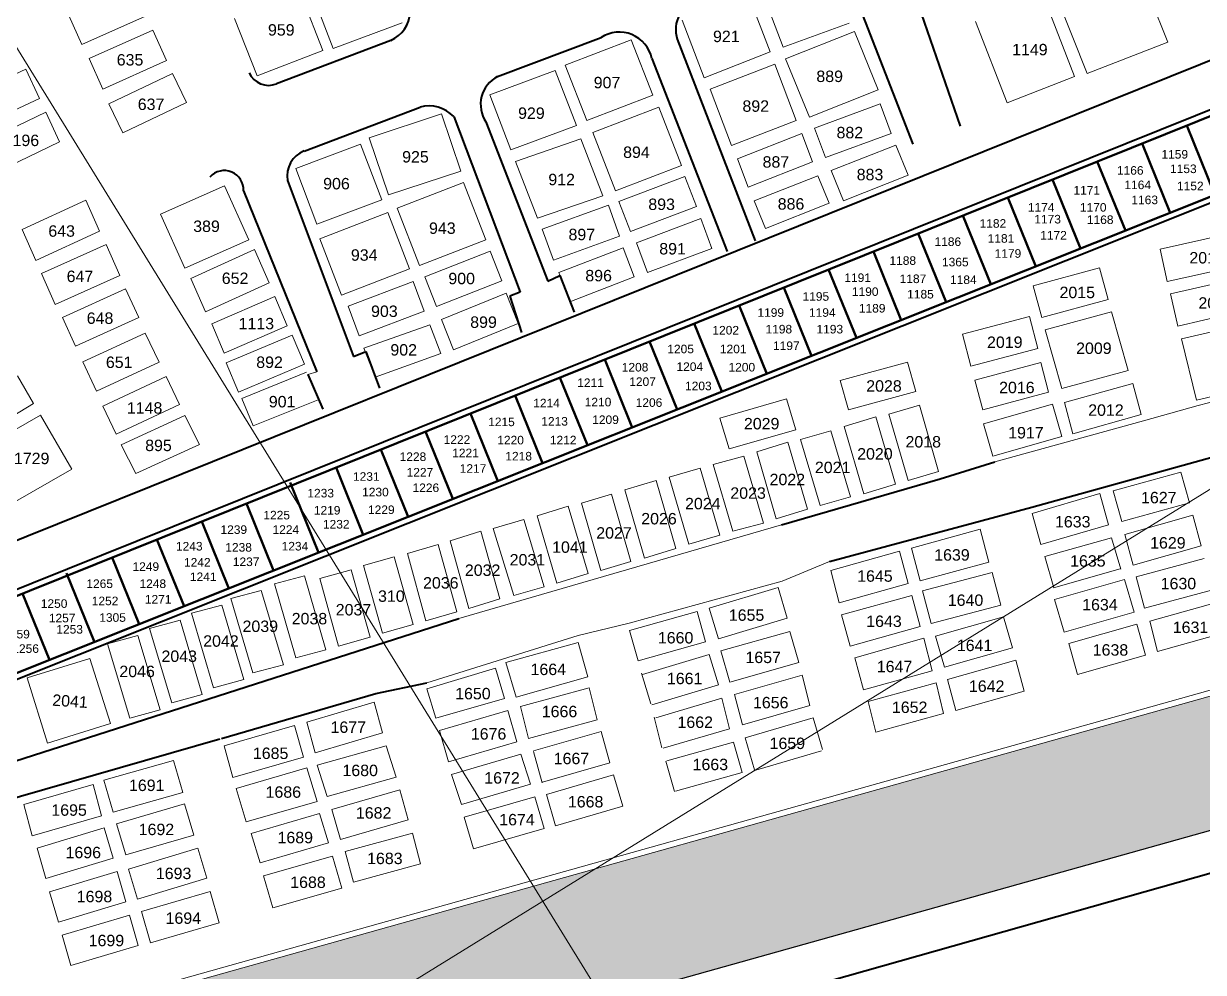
# Model space of a CAD drawing. Header units: inches. Extents: x 0 to 420, y 0 to 297.
# Drawn here: x 178.7 to 220.01, y 99.75 to 132.96 of the extents above; entities that cross this region are included whole.
import ezdxf

# ---------------------------------------------------------------- set-up
doc = ezdxf.new("R2010")
doc.units = ezdxf.units.IN
doc.header["$LTSCALE"] = 2.5
doc.header["$MEASUREMENT"] = 0
doc.layers.get('0').update_dxf_attribs({"lineweight": 0})
for name, color, linetype, lineweight in [('MALHA_COORDENADA4', 10, 'Continuous', 0), ('PEN 01', 1, 'Continuous', 9), ('PEN 03', 3, 'Continuous', 30), ('PEN 04', 4, 'Continuous', 40), ('PEN 05', 5, 'Continuous', 50)]:
    doc.layers.add(name, color=color, linetype=linetype, lineweight=lineweight)
doc.styles.get("Standard").update_dxf_attribs({"font": 'arial.ttf'})

msp = doc.modelspace()

# ---------------------------------------------------------------- hatches: boundary and pattern name
at = {"layer": 'PEN 03'}
h = msp.add_hatch(dxfattribs=at)
h.set_pattern_fill('GRASS', color=256, angle=-58.3307, style=0, pattern_type=2)
h.set_pattern_definition([(31.6693, (239.42994, 128.5002), (0.230571, 0.9730555), [0.1875, -1.226714]), (346.6693, (239.4299, 128.5002), (0.230571, 0.973056), [0.1875, -1.226714, 0.1875, -0.8125]), (76.6693, (239.4299, 128.5002), (-0.973056, 0.230571), [0.1875, -1.226714, 0.1875, -0.8125, 0.1875, -0.8125])])
h.paths.add_polyline_path([(165.497, 94.062), (164.38, 92.025), (166.221, 89.606), (244.268, 111.444), (242.72, 115.735)])

# ---------------------------------------------------------------- linework, layer by layer
for p, q in [((217.588, 135.284, 1.378), (218.762, 132.316, 1.245)), ((188.396, 134.032, 1.693), (189.18, 132.023, 1.46)), ((188.734, 134.206, 1.68), (189.534, 132.093, 1.483)), ((204.067, 133.997, 1.343), (204.842, 131.972, 1.239)), ((205.298, 132.144, 1.252), (204.533, 134.128, 1.396)), ((215.499, 131.112, 1.07), (214.396, 133.954, 1.24)), ((214.763, 134.185, 1.289), (215.937, 131.217, 1.156)), ((180.735, 132.233, 1.593), (180.274, 133.248, 1.609)), ((180.735, 132.233, 1.593), (182.968, 133.225, 1.689)), ((186.086, 133.148, 1.661), (186.871, 131.139, 1.428)), ((201.758, 133.089, 1.359), (202.533, 131.064, 1.255)), ((213.135, 130.196, 1.047), (212.032, 133.039, 1.217)), ((183.226, 132.737, 1.649), (180.99, 131.739, 1.562)), ((183.226, 132.737, 1.649), (183.7, 131.671, 1.561)), ((191.947, 132.995, 1.517), (189.534, 132.093, 1.483)), ((207.607, 132.979, 1.272), (205.298, 132.144, 1.252)), ((207.788, 132.685, 1.285), (205.381, 131.729, 1.262)), ((208.621, 130.644, 1.121), (207.788, 132.685, 1.285)), ((199.969, 132.394, 1.301), (197.658, 131.504, 1.367)), ((199.969, 132.394, 1.301), (200.729, 130.457, 1.17)), ((218.762, 132.316, 1.245), (215.937, 131.217, 1.156)), ((186.871, 131.139, 1.428), (189.18, 132.023, 1.46)), ((202.533, 131.064, 1.255), (204.842, 131.972, 1.239)), ((180.99, 131.739, 1.562), (181.465, 130.672, 1.474)), ((183.7, 131.671, 1.561), (181.465, 130.672, 1.474)), ((197.658, 131.504, 1.367), (198.419, 129.567, 1.236)), ((202.738, 130.664, 1.197), (205.003, 131.545, 1.242)), ((205.755, 129.573, 1.146), (205.003, 131.545, 1.242)), ((206.214, 129.688, 1.098), (205.381, 131.729, 1.262)), ((176.578, 130.353, 1.53), (178.774, 131.372, 1.502)), ((178.774, 131.372, 1.502), (179.252, 130.341, 1.466)), ((183.91, 131.217, 1.494), (181.683, 130.157, 1.456)), ((183.91, 131.217, 1.494), (184.396, 130.198, 1.421)), ((195.02, 130.468, 1.308), (197.315, 131.321, 1.304)), ((197.315, 131.321, 1.304), (198.055, 129.402, 1.24)), ((213.135, 130.196, 1.047), (215.499, 131.112, 1.07)), ((203.49, 128.692, 1.101), (202.738, 130.664, 1.197)), ((208.621, 130.644, 1.121), (206.214, 129.688, 1.098)), ((177.055, 129.322, 1.494), (179.252, 130.341, 1.466)), ((181.683, 130.157, 1.456), (182.169, 129.138, 1.383)), ((184.396, 130.198, 1.421), (182.169, 129.138, 1.383)), ((195.02, 130.468, 1.308), (195.76, 128.549, 1.244)), ((200.729, 130.457, 1.17), (198.419, 129.567, 1.236)), ((208.695, 130.153, 1.07), (206.394, 129.304, 1.107)), ((209.078, 129.121, 1.011), (208.695, 130.153, 1.07)), ((177.233, 128.789, 1.49), (179.479, 129.87, 1.434)), ((179.479, 129.87, 1.434), (179.951, 128.821, 1.396)), ((193.326, 129.804, 1.353), (190.792, 128.965, 1.391)), ((193.326, 129.804, 1.353), (194.006, 127.804, 1.292)), ((200.942, 130.042, 1.151), (198.631, 129.151, 1.217)), ((200.942, 130.042, 1.151), (201.733, 127.998, 1.013)), ((195.76, 128.549, 1.244), (198.055, 129.402, 1.24)), ((203.49, 128.692, 1.101), (205.755, 129.573, 1.146)), ((190.792, 128.965, 1.391), (191.472, 126.966, 1.33)), ((195.923, 128.136, 1.226), (198.206, 128.926, 1.203)), ((198.206, 128.926, 1.203), (198.975, 126.94, 1.086)), ((198.631, 129.151, 1.217), (199.422, 127.108, 1.079)), ((203.694, 128.228, 1.066), (205.947, 129.116, 1.093)), ((206.327, 128.122, 0.995), (205.947, 129.116, 1.093)), ((206.777, 128.272, 1.048), (206.394, 129.304, 1.107)), ((209.078, 129.121, 1.011), (206.777, 128.272, 1.048)), ((177.704, 127.74, 1.452), (179.951, 128.821, 1.396)), ((188.223, 127.896, 1.387), (190.495, 128.744, 1.388)), ((191.24, 126.791, 1.293), (190.495, 128.744, 1.388)), ((209.24, 128.708, 1.022), (206.976, 127.818, 1.019)), ((209.667, 127.656, 0.582), (209.24, 128.708, 1.022)), ((195.923, 128.136, 1.226), (196.691, 126.15, 1.109)), ((204.073, 127.234, 0.968), (203.694, 128.228, 1.066)), ((204.073, 127.234, 0.968), (206.327, 128.122, 0.995)), ((188.969, 125.944, 1.292), (188.223, 127.896, 1.387)), ((194.006, 127.804, 1.292), (191.472, 126.966, 1.33)), ((201.733, 127.998, 1.013), (199.422, 127.108, 1.079)), ((207.402, 126.766, 0.579), (206.976, 127.818, 1.019)), ((183.492, 126.299, 1.275), (185.73, 127.289, 1.312)), ((186.585, 125.398, 1.291), (185.73, 127.289, 1.312)), ((194.106, 127.399, 1.306), (191.783, 126.501, 1.306)), ((194.106, 127.399, 1.306), (194.881, 125.391, 1.163)), ((201.853, 127.618, 0.967), (199.544, 126.742, 1.032)), ((201.853, 127.618, 0.967), (202.257, 126.566, 0.947)), ((204.275, 126.756, 0.957), (206.506, 127.641, 1.021)), ((206.911, 126.681, 1.163), (206.506, 127.641, 1.021)), ((209.667, 127.656, 0.582), (207.402, 126.766, 0.579)), ((196.691, 126.15, 1.109), (198.975, 126.94, 1.086)), ((180.872, 126.784, 1.333), (178.641, 125.754, 1.233)), ((181.35, 125.701, 1.289), (180.872, 126.784, 1.333)), ((188.969, 125.944, 1.292), (191.24, 126.791, 1.293)), ((191.783, 126.501, 1.306), (192.557, 124.494, 1.163)), ((196.856, 125.764, 1.11), (199.177, 126.612, 1.082)), ((199.177, 126.612, 1.082), (199.567, 125.527, 1.042)), ((199.544, 126.742, 1.032), (199.947, 125.69, 1.012)), ((202.257, 126.566, 0.947), (199.947, 125.69, 1.012)), ((204.68, 125.796, 1.099), (204.275, 126.756, 0.957)), ((204.68, 125.796, 1.099), (206.911, 126.681, 1.163)), ((184.347, 124.408, 1.254), (183.492, 126.299, 1.275)), ((189.066, 125.431, 1.248), (191.447, 126.347, 1.275)), ((192.204, 124.376, 1.195), (191.447, 126.347, 1.275)), ((202.41, 126.142, 0.951), (200.156, 125.295, 0.772)), ((202.41, 126.142, 0.951), (202.8, 125.098, 1.096)), ((179.119, 124.671, 1.189), (178.641, 125.754, 1.233)), ((181.35, 125.701, 1.289), (179.119, 124.671, 1.189)), ((196.856, 125.764, 1.11), (197.246, 124.679, 1.07)), ((181.582, 125.232, 1.292), (179.322, 124.223, 1.218)), ((182.06, 124.142, 1.265), (181.582, 125.232, 1.292)), ((184.347, 124.408, 1.254), (186.585, 125.398, 1.291)), ((189.824, 123.459, 1.168), (189.066, 125.431, 1.248)), ((194.881, 125.391, 1.163), (192.557, 124.494, 1.163)), ((197.246, 124.679, 1.07), (199.567, 125.527, 1.042)), ((200.156, 125.295, 0.772), (200.546, 124.251, 0.917)), ((218.499, 125.069, -0.068), (220.842, 125.589, -0.075)), ((184.549, 124.043, 1.194), (186.776, 125.057, 1.257)), ((187.292, 123.887, 1.254), (186.776, 125.057, 1.257)), ((195.031, 124.995, 1.088), (192.748, 124.102, 1.069)), ((195.031, 124.995, 1.088), (195.444, 123.961, 1.051)), ((197.44, 124.25, 1.053), (199.695, 125.121, 0.994)), ((200.081, 124.097, 0.553), (199.695, 125.121, 0.994)), ((202.8, 125.098, 1.096), (200.546, 124.251, 0.917)), ((218.499, 125.069, -0.068), (218.738, 123.936, -0.063)), ((189.824, 123.459, 1.168), (192.204, 124.376, 1.195)), ((216.37, 124.412, -0.075), (214.044, 123.789, -0.066)), ((216.676, 123.304, -0.104), (216.37, 124.412, -0.075)), ((218.738, 123.936, -0.063), (221.081, 124.456, -0.07)), ((179.8, 123.134, 1.191), (179.322, 124.223, 1.218)), ((182.06, 124.142, 1.265), (179.8, 123.134, 1.191)), ((185.065, 122.874, 1.191), (184.549, 124.043, 1.194)), ((192.748, 124.102, 1.069), (193.16, 123.068, 1.032)), ((195.444, 123.961, 1.051), (193.16, 123.068, 1.032)), ((197.826, 123.227, 0.612), (197.44, 124.25, 1.053)), ((197.826, 123.227, 0.612), (200.081, 124.097, 0.553)), ((218.858, 123.506, -0.094), (221.217, 124.048, -0.008)), ((182.268, 123.684, 1.211), (180.055, 122.678, 1.138)), ((182.727, 122.675, 1.186), (182.268, 123.684, 1.211)), ((185.065, 122.874, 1.191), (187.292, 123.887, 1.254)), ((190.06, 123.076, 1.141), (192.34, 123.939, 1.084)), ((192.725, 122.904, 1.002), (192.34, 123.939, 1.084)), ((214.35, 122.681, -0.095), (214.044, 123.789, -0.066)), ((185.288, 122.456, 1.146), (187.49, 123.418, 1.213)), ((187.92, 122.387, 1.182), (187.49, 123.418, 1.213)), ((195.589, 123.524, 1.007), (193.333, 122.61, 1.003)), ((195.589, 123.524, 1.007), (196.009, 122.462, 0.627)), ((216.676, 123.304, -0.104), (214.35, 122.681, -0.095)), ((219.114, 122.379, -0.134), (218.858, 123.506, -0.094)), ((190.445, 122.041, 1.059), (190.06, 123.076, 1.141)), ((190.445, 122.041, 1.059), (192.725, 122.904, 1.002)), ((211.569, 122.09, -0.2), (213.919, 122.71, -0.202)), ((213.919, 122.71, -0.202), (214.211, 121.59, -0.219)), ((216.791, 122.87, -0.184), (214.475, 122.24, -0.199)), ((217.37, 120.823, -0.231), (216.791, 122.87, -0.184)), ((219.114, 122.379, -0.134), (221.472, 122.92, -0.048)), ((180.514, 121.668, 1.113), (180.055, 122.678, 1.138)), ((182.727, 122.675, 1.186), (180.514, 121.668, 1.113)), ((185.718, 121.425, 1.115), (185.288, 122.456, 1.146)), ((185.718, 121.425, 1.115), (187.92, 122.387, 1.182)), ((190.615, 121.601, 1.03), (192.924, 122.423, 0.996)), ((193.311, 121.416, 0.578), (192.924, 122.423, 0.996)), ((193.333, 122.61, 1.003), (193.753, 121.549, 0.623)), ((196.009, 122.462, 0.627), (193.753, 121.549, 0.623)), ((219.246, 121.925, -0.181), (221.603, 122.471, -0.028)), ((182.958, 122.134, 1.19), (180.767, 121.122, 1.082)), ((183.439, 121.108, 1.133), (182.958, 122.134, 1.19)), ((185.789, 121.091, 1.128), (188.101, 122.064, 1.161)), ((188.534, 121.038, 1.106), (188.101, 122.064, 1.161)), ((211.569, 122.09, -0.2), (211.861, 120.971, -0.217)), ((215.054, 120.192, -0.246), (214.475, 122.24, -0.199)), ((219.769, 119.787, -0.315), (219.246, 121.925, -0.181)), ((191.002, 120.594, 0.612), (190.615, 121.601, 1.03)), ((211.861, 120.971, -0.217), (214.211, 121.59, -0.219)), ((181.248, 120.096, 1.025), (180.767, 121.122, 1.082)), ((183.439, 121.108, 1.133), (181.248, 120.096, 1.025)), ((186.222, 120.066, 1.073), (185.789, 121.091, 1.128)), ((191.002, 120.594, 0.612), (193.311, 121.416, 0.578)), ((209.644, 121.112, -0.17), (207.29, 120.47, -0.288)), ((209.94, 120.083, -0.294), (209.644, 121.112, -0.17)), ((212.009, 120.488, -0.3), (214.312, 121.106, -0.269)), ((214.312, 121.106, -0.269), (214.588, 120.059, -0.306)), ((186.222, 120.066, 1.073), (188.534, 121.038, 1.106)), ((186.337, 119.844, 1.059), (188.605, 120.76, 1.061)), ((188.963, 120.771, 0.763), (188.651, 120.682, 0.761)), ((189.053, 119.717, 0.363), (188.651, 120.682, 0.761)), ((217.37, 120.823, -0.231), (215.054, 120.192, -0.246)), ((178.48, 120.638, 1.097), (179.046, 119.664, 1.063)), ((183.691, 120.611, 1.096), (181.47, 119.576, 1.035)), ((184.16, 119.631, 1.047), (183.691, 120.611, 1.096)), ((207.586, 119.441, -0.412), (207.29, 120.47, -0.288)), ((212.009, 120.488, -0.3), (212.286, 119.44, -0.337)), ((217.544, 120.371, -0.267), (215.146, 119.705, -0.167)), ((217.831, 119.277, -0.309), (217.544, 120.371, -0.267)), ((219.769, 119.787, -0.315), (222.126, 120.334, -0.162)), ((186.739, 118.88, 0.661), (186.337, 119.844, 1.059)), ((205.409, 119.827, -0.192), (203.073, 119.158, -0.187)), ((205.409, 119.827, -0.192), (205.735, 118.746, -0.226)), ((209.94, 120.083, -0.294), (207.586, 119.441, -0.412)), ((212.286, 119.44, -0.337), (214.588, 120.059, -0.306)), ((179.046, 119.664, 1.063), (176.924, 118.401, 1.197)), ((181.939, 118.596, 0.986), (181.47, 119.576, 1.035)), ((184.16, 119.631, 1.047), (181.939, 118.596, 0.986)), ((186.739, 118.88, 0.661), (189.007, 119.796, 0.663)), ((210.07, 119.607, -0.306), (209, 119.291, -0.154)), ((210.07, 119.607, -0.306), (210.738, 117.286, -0.36)), ((212.314, 118.952, -0.201), (214.731, 119.643, -0.171)), ((214.731, 119.643, -0.171), (215.05, 118.511, -0.189)), ((215.433, 118.611, -0.209), (215.146, 119.705, -0.167)), ((179.283, 119.26, 1.043), (177.151, 118.031, 1.073)), ((179.283, 119.26, 1.043), (180.381, 117.373, 0.899)), ((184.338, 119.243, 1.062), (182.113, 118.221, 0.968)), ((184.853, 118.232, 0.642), (184.338, 119.243, 1.062)), ((203.073, 119.158, -0.187), (203.399, 118.077, -0.221)), ((207.43, 118.866, -0.17), (208.534, 119.2, -0.155)), ((208.534, 119.2, -0.155), (209.224, 116.841, -0.171)), ((209, 119.291, -0.154), (209.668, 116.969, -0.208)), ((217.831, 119.277, -0.309), (215.433, 118.611, -0.209)), ((205.735, 118.746, -0.226), (203.399, 118.077, -0.221)), ((205.899, 118.402, -0.186), (206.969, 118.712, -0.181)), ((206.969, 118.712, -0.181), (207.658, 116.401, -0.215)), ((207.43, 118.866, -0.17), (208.121, 116.507, -0.186)), ((212.314, 118.952, -0.201), (212.633, 117.82, -0.219)), ((182.629, 117.211, 0.548), (182.113, 118.221, 0.968)), ((184.853, 118.232, 0.642), (182.629, 117.211, 0.548)), ((204.367, 117.976, -0.246), (205.46, 118.309, -0.216)), ((205.46, 118.309, -0.216), (206.144, 115.966, -0.242)), ((205.899, 118.402, -0.186), (206.589, 116.092, -0.22)), ((212.633, 117.82, -0.219), (215.05, 118.511, -0.189)), ((202.839, 117.537, -0.194), (203.917, 117.819, -0.034)), ((203.917, 117.819, -0.034), (204.608, 115.478, -0.239)), ((204.367, 117.976, -0.246), (205.052, 115.633, -0.272)), ((180.381, 117.373, 0.899), (178.249, 116.145, 0.929)), ((201.304, 117.084, -0.221), (202.393, 117.398, -0.228)), ((202.393, 117.398, -0.228), (203.081, 115.055, -0.408)), ((202.839, 117.537, -0.194), (203.53, 115.196, -0.399)), ((199.746, 116.64, -0.228), (200.848, 116.974, -0.212)), ((200.848, 116.974, -0.212), (201.535, 114.592, -0.416)), ((201.304, 117.084, -0.221), (201.992, 114.742, -0.401)), ((210.738, 117.286, -0.36), (209.668, 116.969, -0.208)), ((219.217, 117.269, -0.392), (216.854, 116.612, -0.174)), ((219.217, 117.269, -0.392), (219.518, 116.191, -0.552)), ((199.746, 116.64, -0.228), (200.433, 114.258, -0.432)), ((208.121, 116.507, -0.186), (209.224, 116.841, -0.171)), ((214.014, 115.817, -0.322), (216.387, 116.512, -0.295)), ((216.687, 115.423, -0.35), (216.387, 116.512, -0.295)), ((216.854, 116.612, -0.174), (217.154, 115.534, -0.334)), ((198.234, 116.183, -0.273), (199.28, 116.496, -0.245)), ((198.234, 116.183, -0.273), (198.909, 113.827, -0.465)), ((199.28, 116.496, -0.245), (199.955, 114.14, -0.437)), ((206.589, 116.092, -0.22), (207.658, 116.401, -0.215)), ((219.518, 116.191, -0.552), (217.154, 115.534, -0.334)), ((196.676, 115.74, -0.373), (197.768, 116.073, -0.356)), ((196.676, 115.74, -0.373), (197.37, 113.379, -0.474)), ((197.768, 116.073, -0.356), (198.461, 113.713, -0.457)), ((205.052, 115.633, -0.272), (206.144, 115.966, -0.242)), ((214.314, 114.728, -0.377), (214.014, 115.817, -0.322)), ((219.64, 115.753, -0.539), (217.262, 115.077, -0.363)), ((219.64, 115.753, -0.539), (219.929, 114.685, -0.6)), ((195.14, 115.294, -0.417), (196.209, 115.603, -0.424)), ((195.14, 115.294, -0.417), (195.858, 112.944, -0.458)), ((196.209, 115.603, -0.424), (196.926, 113.252, -0.465)), ((203.53, 115.196, -0.399), (204.608, 115.478, -0.239)), ((214.314, 114.728, -0.377), (216.687, 115.423, -0.35)), ((193.63, 114.862, -0.431), (194.709, 115.202, -0.447)), ((193.63, 114.862, -0.431), (194.29, 112.486, -0.464)), ((194.709, 115.202, -0.447), (195.369, 112.827, -0.48)), ((201.992, 114.742, -0.401), (203.081, 115.055, -0.408)), ((212.19, 115.267, -0.428), (209.791, 114.609, -0.358)), ((212.19, 115.267, -0.428), (212.495, 114.119, -0.421)), ((214.457, 114.309, -0.428), (216.795, 114.965, -0.377)), ((217.114, 113.865, -0.523), (216.795, 114.965, -0.377)), ((217.262, 115.077, -0.363), (217.551, 114.009, -0.424)), ((192.134, 114.42, -0.432), (193.212, 114.732, -0.428)), ((193.212, 114.732, -0.428), (193.863, 112.376, -0.471)), ((200.433, 114.258, -0.432), (201.535, 114.592, -0.416)), ((206.96, 113.819, -0.405), (209.371, 114.493, -0.251)), ((209.371, 114.493, -0.251), (209.671, 113.368, -0.356)), ((209.791, 114.609, -0.358), (210.096, 113.46, -0.351)), ((219.929, 114.685, -0.6), (217.551, 114.009, -0.424)), ((190.603, 113.991, -0.466), (191.672, 114.299, -0.464)), ((191.672, 114.299, -0.464), (192.334, 111.931, -0.488)), ((192.134, 114.42, -0.432), (192.785, 112.064, -0.475)), ((198.909, 113.827, -0.465), (199.955, 114.14, -0.437)), ((205.259, 113.454), (206.922, 114.131)), ((212.495, 114.119, -0.421), (210.096, 113.46, -0.351)), ((214.776, 113.21, -0.574), (214.457, 114.309, -0.428)), ((220.041, 114.237, -0.536), (217.652, 113.595, -0.455)), ((187.486, 113.351, -0.252), (188.532, 113.633, -0.311)), ((188.532, 113.633, -0.311), (189.275, 111.042, -0.482)), ((189.067, 113.537, -0.481), (190.167, 113.845, -0.488)), ((190.827, 111.484, -0.495), (190.167, 113.845, -0.488)), ((190.603, 113.991, -0.466), (191.265, 111.623, -0.49)), ((197.37, 113.379, -0.474), (198.461, 113.713, -0.457)), ((206.96, 113.819, -0.405), (207.259, 112.695, -0.51)), ((212.615, 113.75, -0.447), (210.176, 113.105, -0.372)), ((212.615, 113.75, -0.447), (212.913, 112.612, -0.481)), ((214.759, 113.22, -0.574), (217.097, 113.875, -0.523)), ((187.486, 113.351, -0.252), (188.229, 110.76, -0.423)), ((189.726, 111.177, -0.488), (189.067, 113.537, -0.481)), ((195.858, 112.944, -0.458), (196.926, 113.252, -0.465)), ((199.9, 111.978), (205.259, 113.454)), ((205.119, 113.23, -0.351), (202.707, 112.502, -0.325)), ((205.119, 113.23, -0.351), (205.44, 112.156, -0.387)), ((207.259, 112.695, -0.51), (209.671, 113.368, -0.356)), ((214.796, 112.802, -0.567), (217.252, 113.503, -0.42)), ((217.588, 112.366, -0.415), (217.252, 113.503, -0.42)), ((217.652, 113.595, -0.455), (217.953, 112.501, -0.506)), ((187.013, 113.127, -0.224), (185.948, 112.839, -0.202)), ((185.948, 112.839, -0.202), (186.727, 110.236, -0.392)), ((187.013, 113.127, -0.224), (187.792, 110.524, -0.414)), ((194.29, 112.486, -0.464), (195.369, 112.827, -0.48)), ((207.336, 112.273, -0.571), (209.796, 112.952, -0.358)), ((209.796, 112.952, -0.358), (210.097, 111.86, -0.383)), ((210.176, 113.105, -0.372), (210.473, 111.967, -0.406)), ((215.131, 111.665, -0.562), (214.796, 112.802, -0.567)), ((220.343, 113.143, -0.587), (217.953, 112.501, -0.506)), ((185.635, 112.611, -0.975), (184.57, 112.323, -0.953)), ((185.635, 112.611, -0.975), (186.413, 110.008, -1.165)), ((202.288, 112.388, -0.366), (199.919, 111.727, -0.534)), ((202.288, 112.388, -0.366), (202.58, 111.326, -0.411)), ((202.707, 112.502, -0.325), (203.029, 111.427, -0.361)), ((212.913, 112.612, -0.481), (210.473, 111.967, -0.406)), ((220.47, 112.697, -0.78), (218.129, 112.047, -0.669)), ((184.175, 112.079, -0.224), (183.11, 111.792, -0.202)), ((184.175, 112.079, -0.224), (184.954, 109.476, -0.414)), ((184.57, 112.323, -0.953), (185.348, 109.72, -1.143)), ((192.785, 112.064, -0.475), (193.863, 112.376, -0.471)), ((198.114, 111.548), (199.9, 111.978)), ((205.44, 112.156, -0.387), (203.029, 111.427, -0.361)), ((207.635, 111.168, -0.576), (207.336, 112.273, -0.571)), ((213.01, 112.204, -0.518), (210.631, 111.528, -0.393)), ((213.01, 112.204, -0.518), (213.32, 111.112, -0.631)), ((215.131, 111.665, -0.562), (217.588, 112.366, -0.415)), ((218.129, 112.047, -0.669), (218.398, 110.989, -0.651)), ((183.11, 111.792, -0.202), (183.889, 109.189, -0.392)), ((191.265, 111.623, -0.49), (192.334, 111.931, -0.488)), ((199.919, 111.727, -0.534), (200.211, 110.665, -0.579)), ((205.525, 111.687, -0.379), (203.115, 111.007, -0.411)), ((205.525, 111.687, -0.379), (205.839, 110.596, -0.416)), ((210.097, 111.86, -0.383), (207.635, 111.168, -0.576)), ((215.294, 111.261, -0.576), (217.674, 111.941, -0.508)), ((217.981, 110.858, -0.57), (217.674, 111.941, -0.508)), ((220.739, 111.638, -0.762), (218.398, 110.989, -0.651)), ((182.699, 111.547, 0.88), (181.635, 111.26, 0.902)), ((181.635, 111.26, 0.902), (182.413, 108.657, 0.712)), ((182.699, 111.547, 0.88), (183.478, 108.944, 0.69)), ((189.726, 111.177, -0.488), (190.827, 111.484, -0.495)), ((192.817, 109.887), (198.114, 111.548)), ((195.585, 110.604, -0.389), (198.11, 111.307, -0.544)), ((198.11, 111.307, -0.544), (198.457, 110.101, -0.556)), ((202.58, 111.326, -0.411), (200.211, 110.665, -0.579)), ((210.216, 111.453, -0.42), (207.803, 110.762, -0.632)), ((210.216, 111.453, -0.42), (210.512, 110.309, -0.454)), ((210.631, 111.528, -0.393), (210.942, 110.437, -0.506)), ((215.601, 110.178, -0.638), (215.294, 111.261, -0.576)), ((178.821, 110.059, 1.217), (181.016, 110.747, 1.238)), ((181.733, 108.461, 1.104), (181.016, 110.747, 1.238)), ((188.229, 110.76, -0.423), (189.275, 111.042, -0.482)), ((200.368, 110.184, -0.595), (202.7, 110.887, -0.436)), ((202.7, 110.887, -0.436), (203.029, 109.821, -0.495)), ((203.115, 111.007, -0.411), (203.429, 109.916, -0.448)), ((207.803, 110.762, -0.632), (208.106, 109.647, -0.687)), ((213.32, 111.112, -0.631), (210.942, 110.437, -0.506)), ((215.601, 110.178, -0.638), (217.981, 110.858, -0.57)), ((187.792, 110.524, -0.414), (186.727, 110.236, -0.392)), ((192.819, 109.685, -0.53), (195.224, 110.404, -0.353)), ((195.224, 110.404, -0.353), (195.534, 109.337, -0.336)), ((195.948, 109.388, -0.309), (195.585, 110.604, -0.389)), ((205.839, 110.596, -0.416), (203.429, 109.916, -0.448)), ((213.442, 110.683, -0.627), (211.045, 110.008, -0.587)), ((213.442, 110.683, -0.627), (213.737, 109.595, -0.682)), ((178.821, 110.059, 1.217), (179.538, 107.773, 1.083)), ((186.413, 110.008, -1.165), (185.348, 109.72, -1.143)), ((198.457, 110.101, -0.556), (195.948, 109.388, -0.309)), ((200.331, 110.226, -0.604), (200.66, 109.16, -0.663)), ((205.954, 110.153, -0.435), (203.596, 109.477, -0.393)), ((205.954, 110.153, -0.435), (206.234, 109.095, -0.624)), ((210.512, 110.309, -0.454), (208.106, 109.647, -0.687)), ((211.045, 110.008, -0.587), (211.341, 108.92, -0.642)), ((193.132, 108.649, -0.586), (192.819, 109.685, -0.53)), ((198.5, 109.716, -0.541), (196.095, 109.059, -0.348)), ((198.786, 108.599, -0.528), (198.5, 109.716, -0.541)), ((200.697, 109.118, -0.654), (203.029, 109.821, -0.495)), ((210.648, 109.893, -0.488), (208.269, 109.237, -0.559)), ((210.648, 109.893, -0.488), (210.913, 108.816, -0.617)), ((213.737, 109.595, -0.682), (211.341, 108.92, -0.642)), ((184.954, 109.476, -0.414), (183.889, 109.189, -0.392)), ((190.972, 109.213, -0.551), (188.619, 108.508, -0.273)), ((190.972, 109.213, -0.551), (191.261, 108.142, -0.598)), ((195.534, 109.337, -0.336), (193.132, 108.649, -0.586)), ((203.15, 109.35, -0.519), (200.832, 108.668, -0.621)), ((203.15, 109.35, -0.519), (203.416, 108.279, -0.577)), ((203.596, 109.477, -0.393), (203.876, 108.42, -0.582)), ((206.234, 109.095, -0.624), (203.876, 108.42, -0.582)), ((208.269, 109.237, -0.559), (208.535, 108.16, -0.688)), ((183.478, 108.944, 0.69), (182.413, 108.657, 0.712)), ((193.263, 108.223, -0.613), (195.653, 108.921, -0.368)), ((195.963, 107.824, -0.396), (195.653, 108.921, -0.368)), ((196.381, 107.943, -0.335), (196.095, 109.059, -0.348)), ((200.781, 108.689, -0.687), (201.047, 107.618, -0.745)), ((206.346, 108.669, -0.577), (203.966, 107.96, -0.562)), ((206.673, 107.554, -0.63), (206.346, 108.669, -0.577)), ((210.913, 108.816, -0.617), (208.535, 108.16, -0.688)), ((179.538, 107.773, 1.083), (181.733, 108.461, 1.104)), ((185.716, 107.682, -0.303), (188.182, 108.391, -0.273)), ((188.182, 108.391, -0.273), (188.494, 107.286, -0.289)), ((188.619, 108.508, -0.273), (188.908, 107.437, -0.32)), ((198.786, 108.599, -0.528), (196.381, 107.943, -0.335)), ((203.416, 108.279, -0.577), (201.098, 107.597, -0.679)), ((191.261, 108.142, -0.598), (188.908, 107.437, -0.32)), ((193.573, 107.126, -0.641), (193.263, 108.223, -0.613)), ((198.917, 108.181, -0.642), (196.557, 107.508, -0.465)), ((198.917, 108.181, -0.642), (199.225, 107.086, -0.672)), ((204.293, 106.846, -0.615), (203.966, 107.96, -0.562)), ((185.716, 107.682, -0.303), (186.028, 106.577, -0.319)), ((191.391, 107.686, -0.603), (188.971, 107.009, -0.337)), ((191.391, 107.686, -0.603), (191.741, 106.584, -0.662)), ((193.573, 107.126, -0.641), (195.963, 107.824, -0.396)), ((196.546, 107.488, -0.493), (196.854, 106.393, -0.523)), ((201.226, 107.158, -0.681), (203.558, 107.808, -0.601)), ((203.558, 107.808, -0.601), (203.862, 106.749, -0.631)), ((206.639, 107.515, -0.626), (204.259, 106.806, -0.611)), ((183.939, 107.174, -0.239), (181.51, 106.487, -0.238)), ((183.939, 107.174, -0.239), (184.266, 106.051, -0.241)), ((186.028, 106.577, -0.319), (188.494, 107.286, -0.289)), ((188.971, 107.009, -0.337), (189.322, 105.908, -0.396)), ((193.685, 106.679, -0.679), (196.105, 107.387, -0.456)), ((196.448, 106.343, -0.281), (196.105, 107.387, -0.456)), ((199.225, 107.086, -0.672), (196.865, 106.413, -0.495)), ((201.189, 107.146, -0.769), (201.493, 106.088, -0.799)), ((186.134, 106.194, -0.485), (188.619, 106.912, -0.301)), ((188.972, 105.739, -0.296), (188.619, 106.912, -0.301)), ((194.028, 105.635, -0.504), (193.685, 106.679, -0.679)), ((199.358, 106.672, -0.676), (197.002, 105.981, -0.499)), ((199.676, 105.573, -0.698), (199.358, 106.672, -0.676)), ((201.529, 106.1, -0.711), (203.862, 106.749, -0.631)), ((178.704, 105.635, -0.189), (181.128, 106.332, -0.17)), ((181.128, 106.332, -0.17), (181.424, 105.236, -0.233)), ((181.51, 106.487, -0.238), (181.836, 105.363, -0.24)), ((186.487, 105.021, -0.48), (186.134, 106.194, -0.485)), ((191.741, 106.584, -0.662), (189.322, 105.908, -0.396)), ((194.028, 105.635, -0.504), (196.448, 106.343, -0.281)), ((184.266, 106.051, -0.241), (181.836, 105.363, -0.24)), ((191.868, 106.147, -0.675), (189.495, 105.46, -0.461)), ((191.868, 106.147, -0.675), (192.166, 105.092, -0.698)), ((194.123, 105.185, -0.516), (196.594, 105.895, -0.445)), ((196.921, 104.786, -0.484), (196.594, 105.895, -0.445)), ((197.32, 104.881, -0.521), (197.002, 105.981, -0.499)), ((178.704, 105.635, -0.189), (178.999, 104.539, -0.252)), ((184.335, 105.65, -0.547), (181.951, 104.957, -0.24)), ((184.335, 105.65, -0.547), (184.659, 104.561, -0.623)), ((186.487, 105.021, -0.48), (188.972, 105.739, -0.296)), ((189.495, 105.46, -0.461), (189.794, 104.405, -0.484)), ((199.676, 105.573, -0.698), (197.32, 104.881, -0.521)), ((178.999, 104.539, -0.252), (181.424, 105.236, -0.233)), ((181.951, 104.957, -0.24), (182.275, 103.869, -0.316)), ((186.668, 104.621, -0.59), (189.062, 105.321, -0.407)), ((189.377, 104.286, -0.457), (189.062, 105.321, -0.407)), ((192.166, 105.092, -0.698), (189.794, 104.405, -0.484)), ((194.449, 104.076, -0.555), (194.123, 105.185, -0.516)), ((179.165, 104.099, -0.288), (181.518, 104.818, -0.279)), ((181.83, 103.758, -0.548), (181.518, 104.818, -0.279)), ((184.659, 104.561, -0.623), (182.275, 103.869, -0.316)), ((186.983, 103.586, -0.64), (186.668, 104.621, -0.59)), ((192.312, 104.624, -0.712), (189.955, 103.987, -0.569)), ((192.312, 104.624, -0.712), (192.6, 103.549, -0.744)), ((194.449, 104.076, -0.555), (196.921, 104.786, -0.484)), ((186.983, 103.586, -0.64), (189.377, 104.286, -0.457)), ((179.477, 103.039, -0.557), (179.165, 104.099, -0.288)), ((179.477, 103.039, -0.557), (181.83, 103.758, -0.548)), ((184.797, 104.098, -0.549), (182.365, 103.367, -0.257)), ((184.797, 104.098, -0.549), (185.112, 103.053, -0.702)), ((187.097, 103.138, -0.527), (189.512, 103.823, -0.494)), ((189.835, 102.703, -0.56), (189.512, 103.823, -0.494)), ((189.955, 103.987, -0.569), (190.244, 102.912, -0.601)), ((182.365, 103.367, -0.257), (182.681, 102.322, -0.41)), ((192.6, 103.549, -0.744), (190.244, 102.912, -0.601)), ((179.608, 102.579, -0.374), (181.973, 103.284, -0.289)), ((182.28, 102.223, -0.386), (181.973, 103.284, -0.289)), ((185.112, 103.053, -0.702), (182.681, 102.322, -0.41)), ((187.42, 102.017, -0.593), (187.097, 103.138, -0.527)), ((179.915, 101.518, -0.471), (179.608, 102.579, -0.374)), ((185.232, 102.589, -0.676), (182.819, 101.885, -0.436)), ((185.549, 101.49, -0.774), (185.232, 102.589, -0.676)), ((187.42, 102.017, -0.593), (189.835, 102.703, -0.56)), ((179.915, 101.518, -0.471), (182.28, 102.223, -0.386)), ((180.049, 101.063, -0.718), (182.404, 101.756, -0.435)), ((182.708, 100.692, -0.466), (182.404, 101.756, -0.435)), ((183.136, 100.785, -0.534), (182.819, 101.885, -0.436)), ((185.549, 101.49, -0.774), (183.136, 100.785, -0.534)), ((180.353, 99.998, -0.749), (180.049, 101.063, -0.718)), ((180.353, 99.998, -0.749), (182.708, 100.692, -0.466))]:
    msp.add_line(p, q)
at = {"color": 4}
for p, q in [((219.824, 119.599), (224.965, 120.912)), ((217.911, 119.062), (219.824, 119.599)), ((212.71, 117.629), (217.911, 119.062)), ((193.938, 112.137), (205.237, 115.42))]:
    msp.add_line(p, q, dxfattribs=at)
at = {"layer": 'MALHA_COORDENADA4'}
for p, q in [((79.625, 292.322), (256.668, 5.322)), ((39.748, 5.322), (327.94, 183.1))]:
    msp.add_line(p, q, dxfattribs=at)
at = {"layer": 'PEN 01'}
for p, q in [((243.529, 116.17, -1.42), (165.443, 94.255, -1.556)), ((242.72, 115.735, -1.421), (165.497, 94.062, -1.556))]:
    msp.add_line(p, q, dxfattribs=at)
at = {"layer": 'PEN 03'}
msp.add_line((166.221, 89.606, -1.793), (244.268, 111.444, -2.11), dxfattribs=at)
at = {"layer": 'PEN 04'}
for p, q in [((230.022, 135.594, 0.796), (155.449, 105.633, 0.135)), ((209.485, 135.196, 1.429), (211.489, 129.376, 1.008)), ((230.619, 134.109, 0.796), (153.494, 103.123, 0.112)), ((207.76, 134.072, 1.365), (209.83, 128.749, 0.953)), ((191.559, 132.378, 1.139), (187.556, 130.858, 1.076)), ((195.294, 131.115, 1.394), (198.918, 132.474, 1.403)), ((201.586, 132.422, 1.347), (204.31, 125.355, 0.608)), ((200.693, 131.747, 1.323), (203.336, 124.985, 0.608)), ((154.562, 100.485, -0.138), (231.783, 131.292, 0.412)), ((188.521, 128.505, 1.052), (192.579, 130.038, 1.388)), ((193.758, 129.709, 1.332), (196.082, 123.566, 1.033)), ((194.881, 129.522, 1.336), (197.05, 123.95, 1.065)), ((187.94, 127.477, 1.017), (190.253, 121.308, 0.688)), ((186.398, 127.11, 0.972), (188.963, 120.771, 0.763)), ((197.05, 123.95, 1.065), (197.473, 124.151, 1.063)), ((197.473, 124.151, 1.063), (197.976, 122.865, 0.646)), ((196.082, 123.566, 1.033), (195.724, 123.428, 1.025)), ((195.724, 123.428, 1.025), (196.132, 122.147, 0.641)), ((190.253, 121.308, 0.688), (190.679, 121.482, 0.664)), ((190.679, 121.482, 0.664), (191.154, 120.202, 0.312)), ((188.651, 120.682, 0.761), (189.178, 119.473, 0.3)), ((214.005, 116.037), (221.087, 118.005)), ((210.797, 117.032), (212.71, 117.629)), ((205.237, 115.42), (210.797, 117.032)), ((206.922, 114.131), (214.005, 116.037)), ((155.77, 99.904), (193.938, 112.137)), ((163.43, 87.183, -1.853), (244.776, 110.154, -2.33)), ((185.629, 107.943), (191.031, 109.518)), ((191.031, 109.518), (192.817, 109.887)), ((164.357, 101.853, -0.092), (185.564, 107.924))]:
    msp.add_line(p, q, dxfattribs=at)
for centre, radius, start, end in [((202.584, 132.761, 1.422), 1.053, 103.3183, 198.7735), ((191.088, 133.424, 1.139), 1.147, 294.2313, 356.5491), ((199.558, 131.506, 1.403), 1.16, 11.985, 123.5033), ((187.273, 131.552, 1.114), 0.749, 204.1019, 292.2441), ((195.814, 130.13, 1.394), 1.114, 117.8313, 213.0696), ((192.896, 128.898, 1.388), 1.183, 43.2573, 105.5494), ((188.854, 127.639, 1.052), 0.929, 111.0734, 190.0398), ((185.727, 127.148, 0.994), 0.672, 356.6913, 138.6709)]:
    msp.add_arc(centre, radius, start, end, dxfattribs=at)
at = {"layer": 'PEN 05'}
for p, q in [((230.693, 133.923, 0.796), (153.569, 102.938, 0.112)), ((154.488, 100.67, -0.138), (231.709, 131.478, 0.412)), ((219.432, 129.399, 0.089), (220.416, 126.972, -0.178)), ((217.864, 128.769, 0.09), (218.846, 126.346, -0.178)), ((216.296, 128.139, 0.09), (217.277, 125.72, -0.177)), ((214.728, 127.509, 0.091), (215.707, 125.094, -0.176)), ((213.16, 126.879, 0.091), (214.137, 124.467, -0.175)), ((211.591, 126.249, 0.092), (212.568, 123.841, -0.174)), ((210.023, 125.619, 0.092), (210.998, 123.215, -0.173)), ((208.455, 124.989, 0.093), (209.428, 122.589, -0.172)), ((206.887, 124.359, 0.093), (207.858, 121.962, -0.171)), ((205.319, 123.729, 0.094), (206.289, 121.336, -0.17)), ((203.751, 123.099, 0.095), (204.719, 120.71, -0.169)), ((202.182, 122.469, 0.095), (203.149, 120.084, -0.168)), ((200.614, 121.839, 0.096), (201.58, 119.458, -0.167)), ((199.046, 121.209, 0.096), (200.01, 118.831, -0.166)), ((197.478, 120.579, 0.097), (198.44, 118.205, -0.165)), ((195.91, 119.949, 0.097), (196.87, 117.579, -0.164)), ((194.341, 119.319, 0.098), (195.301, 116.953, -0.163)), ((192.773, 118.689, 0.098), (193.731, 116.326, -0.162)), ((191.205, 118.058, 0.099), (192.161, 115.7, -0.161)), ((189.637, 117.428, 0.099), (190.592, 115.074, -0.16)), ((188.025, 116.907, 0.112), (189.022, 114.448, -0.159)), ((186.501, 116.168, 0.101), (187.452, 113.821, -0.158)), ((184.932, 115.538, 0.101), (185.882, 113.195, -0.157)), ((183.364, 114.908, 0.102), (184.313, 112.569, -0.156)), ((181.796, 114.278, 0.102), (182.743, 111.943, -0.155)), ((180.194, 113.732, 0.112), (181.173, 111.316, -0.154)), ((178.66, 113.018, 0.103), (179.604, 110.69, -0.153))]:
    msp.add_line(p, q, dxfattribs=at)

# ---------------------------------------------------------------- texts
for s, height, p in [('959', 0.4, (187.253, 132.544)), ('921', 0.4, (202.838, 132.316)), ('1149', 0.4, (213.312, 131.855)), ('635', 0.4, (181.957, 131.497)), ('907', 0.4, (198.66, 130.7)), ('889', 0.4, (206.457, 130.919)), ('637', 0.4, (182.693, 129.94)), ('892', 0.4, (203.868, 129.877)), ('929', 0.4, (196.012, 129.629)), ('882', 0.4, (207.163, 128.95)), ('196', 0.4, (178.309, 128.677)), ('925', 0.4, (191.952, 128.102)), ('894', 0.4, (199.69, 128.262)), ('1159', 0.3, (218.541, 128.239)), ('887', 0.4, (204.574, 127.922)), ('912', 0.4, (197.071, 127.308)), ('883', 0.4, (207.869, 127.481)), ('1166', 0.3, (216.982, 127.676)), ('1153', 0.3, (218.842, 127.732)), ('906', 0.4, (189.186, 127.162)), ('1171', 0.3, (215.46, 126.982)), ('1164', 0.3, (217.245, 127.17)), ('1152', 0.3, (219.086, 127.132)), ('893', 0.4, (200.572, 126.44)), ('886', 0.4, (205.103, 126.453)), ('1163', 0.3, (217.489, 126.644)), ('1174', 0.3, (213.863, 126.382)), ('1170', 0.3, (215.686, 126.382)), ('389', 0.4, (184.635, 125.671)), ('1182', 0.3, (212.173, 125.819)), ('1173', 0.3, (214.089, 125.969)), ('1168', 0.3, (215.93, 125.95)), ('643', 0.4, (179.562, 125.504)), ('943', 0.4, (192.893, 125.604)), ('897', 0.4, (197.777, 125.382)), ('1181', 0.3, (212.455, 125.294)), ('1172', 0.3, (214.295, 125.406)), ('891', 0.4, (200.955, 124.883)), ('1186', 0.3, (210.594, 125.181)), ('934', 0.4, (190.157, 124.664)), ('1188', 0.3, (209.016, 124.52)), ('1365', 0.3, (210.857, 124.468)), ('1179', 0.3, (212.699, 124.768)), ('2014', 0.4, (219.519, 124.569)), ('647', 0.4, (180.203, 123.918)), ('652', 0.4, (185.635, 123.85)), ('900', 0.4, (193.57, 123.842)), ('896', 0.4, (198.366, 123.943)), ('1191', 0.3, (207.438, 123.92)), ('1187', 0.3, (209.373, 123.882)), ('1184', 0.3, (211.138, 123.849)), ('1195', 0.3, (205.972, 123.263)), ('1190', 0.3, (207.701, 123.432)), ('1185', 0.3, (209.636, 123.343)), ('2015', 0.4, (214.972, 123.355)), ('1189', 0.3, (207.945, 122.851)), ('2013', 0.4, (219.836, 122.985)), ('648', 0.4, (180.906, 122.454)), ('903', 0.4, (190.863, 122.696)), ('899', 0.4, (194.335, 122.314)), ('1199', 0.3, (204.394, 122.701)), ('1194', 0.3, (206.198, 122.701)), ('1113', 0.4, (186.224, 122.264)), ('1202', 0.3, (202.816, 122.082)), ('1198', 0.3, (204.676, 122.119)), ('1193', 0.3, (206.461, 122.119)), ('2019', 0.4, (212.433, 121.612)), ('902', 0.4, (191.54, 121.345)), ('1205', 0.3, (201.238, 121.425)), ('1201', 0.3, (203.079, 121.425)), ('1197', 0.3, (204.939, 121.538)), ('2009', 0.4, (215.553, 121.401)), ('651', 0.4, (181.577, 120.911)), ('892', 0.4, (186.842, 120.912)), ('1208', 0.3, (199.642, 120.787)), ('1204', 0.3, (201.558, 120.806)), ('1200', 0.3, (203.38, 120.787)), ('1211', 0.3, (198.082, 120.243)), ('1207', 0.3, (199.905, 120.281)), ('1203', 0.3, (201.858, 120.131)), ('2028', 0.4, (208.203, 120.081)), ('2016', 0.4, (212.856, 120.028)), ('901', 0.4, (187.283, 119.531)), ('1214', 0.3, (196.542, 119.531)), ('1210', 0.3, (198.345, 119.568)), ('1206', 0.3, (200.13, 119.549)), ('1148', 0.4, (182.311, 119.312)), ('2012', 0.4, (215.976, 119.236)), ('1215', 0.3, (194.964, 118.874)), ('1213', 0.3, (196.824, 118.893)), ('1209', 0.3, (198.608, 118.949)), ('2029', 0.4, (203.92, 118.761)), ('1917', 0.4, (213.174, 118.444)), ('895', 0.4, (182.953, 118)), ('1222', 0.3, (193.405, 118.255)), ('1220', 0.3, (195.283, 118.236)), ('1212', 0.3, (197.124, 118.236)), ('2018', 0.4, (209.578, 118.127)), ('1729', 0.4, (178.357, 117.544)), ('1228', 0.3, (191.864, 117.655)), ('1221', 0.3, (193.705, 117.786)), ('1218', 0.3, (195.565, 117.673)), ('2020', 0.4, (207.886, 117.705)), ('1227', 0.3, (192.109, 117.111)), ('1217', 0.3, (193.968, 117.242)), ('2021', 0.4, (206.405, 117.23)), ('1231', 0.3, (190.23, 116.961)), ('2022', 0.4, (204.819, 116.807)), ('1233', 0.3, (188.633, 116.379)), ('1230', 0.3, (190.55, 116.417)), ('1226', 0.3, (192.315, 116.567)), ('2023', 0.4, (203.444, 116.332)), ('1627', 0.4, (217.827, 116.174)), ('1229', 0.3, (190.756, 115.798)), ('2024', 0.4, (201.858, 115.963)), ('1225', 0.3, (187.093, 115.61)), ('1219', 0.3, (188.859, 115.779)), ('2026', 0.4, (200.324, 115.435)), ('1633', 0.4, (214.813, 115.329)), ('1239', 0.3, (185.59, 115.102)), ('1224', 0.3, (187.412, 115.104)), ('1232', 0.3, (189.178, 115.291)), ('2027', 0.4, (198.749, 114.937)), ('1629', 0.4, (218.144, 114.59)), ('1243', 0.3, (184.031, 114.521)), ('1238', 0.3, (185.759, 114.483)), ('1234', 0.3, (187.732, 114.522)), ('1041', 0.4, (197.204, 114.44)), ('1639', 0.4, (210.583, 114.167)), ('1249', 0.3, (182.509, 113.808)), ('1242', 0.3, (184.313, 113.958)), ('1237', 0.3, (186.022, 113.977)), ('2032', 0.4, (194.148, 113.632)), ('2031', 0.4, (195.717, 113.998)), ('1635', 0.4, (215.342, 113.956)), ('1241', 0.3, (184.519, 113.451)), ('1645', 0.4, (207.886, 113.428)), ('1265', 0.3, (180.894, 113.208)), ('1248', 0.3, (182.754, 113.208)), ('2036', 0.4, (192.684, 113.189)), ('1630', 0.4, (218.514, 113.164)), ('1250', 0.3, (179.297, 112.514)), ('1252', 0.3, (181.082, 112.607)), ('1271', 0.3, (182.941, 112.664)), ('310', 0.4, (191.108, 112.725)), ('1640', 0.4, (211.059, 112.583)), ('1634', 0.4, (215.765, 112.425)), ('2037', 0.4, (189.626, 112.249)), ('1655', 0.4, (203.391, 112.06)), ('1257', 0.3, (179.579, 112.007)), ('1305', 0.3, (181.345, 112.026)), ('2039', 0.4, (186.362, 111.669, -0.297)), ('2038', 0.4, (188.084, 111.936)), ('1643', 0.4, (208.203, 111.844)), ('1631', 0.4, (218.937, 111.633)), ('1259', 0.3, (177.982, 111.444)), ('1253', 0.3, (179.842, 111.613)), ('2042', 0.4, (184.984, 111.153, -1.048)), ('1660', 0.4, (200.906, 111.268)), ('1256', 0.3, (178.301, 110.938)), ('1641', 0.4, (211.376, 110.999)), ('1638', 0.4, (216.135, 110.841)), ('2043', 0.4, (183.524, 110.621, -0.297)), ('1657', 0.4, (203.973, 110.581)), ('2046', 0.4, (182.049, 110.09, 0.807)), ('1664', 0.4, (196.448, 110.161)), ('1647', 0.4, (208.573, 110.26)), ('1661', 0.4, (201.223, 109.842)), ('1642', 0.4, (211.799, 109.574)), ('1650', 0.4, (193.808, 109.312)), ('1666', 0.4, (196.841, 108.686)), ('1656', 0.4, (204.237, 108.997)), ('1652', 0.4, (209.102, 108.834)), ('1662', 0.4, (201.593, 108.311)), ('1677', 0.4, (189.443, 108.138)), ('1676', 0.4, (194.357, 107.903)), ('1659', 0.4, (204.819, 107.572)), ('1685', 0.4, (186.725, 107.224)), ('1667', 0.4, (197.259, 107.041)), ('1680', 0.4, (189.861, 106.624)), ('1663', 0.4, (202.122, 106.832)), ('1672', 0.4, (194.828, 106.363)), ('1691', 0.4, (182.386, 106.102)), ('1686', 0.4, (187.169, 105.867)), ('1668', 0.4, (197.755, 105.528)), ('1695', 0.4, (179.667, 105.237)), ('1682', 0.4, (190.332, 105.136)), ('1692', 0.4, (182.726, 104.559)), ('1674', 0.4, (195.351, 104.901)), ('1689', 0.4, (187.587, 104.275)), ('1696', 0.4, (180.164, 103.75)), ('1683', 0.4, (190.724, 103.544)), ('1693', 0.4, (183.327, 103.019)), ('1688', 0.4, (188.032, 102.709)), ('1698', 0.4, (180.556, 102.21)), ('1694', 0.4, (183.667, 101.453)), ('1699', 0.4, (180.974, 100.67))]:
    msp.add_text(s, height=height).set_placement(p)
msp.add_text('2041', height=0.4, rotation=356.2221).set_placement((179.69, 109.091))

doc.saveas('drawing.dxf')
